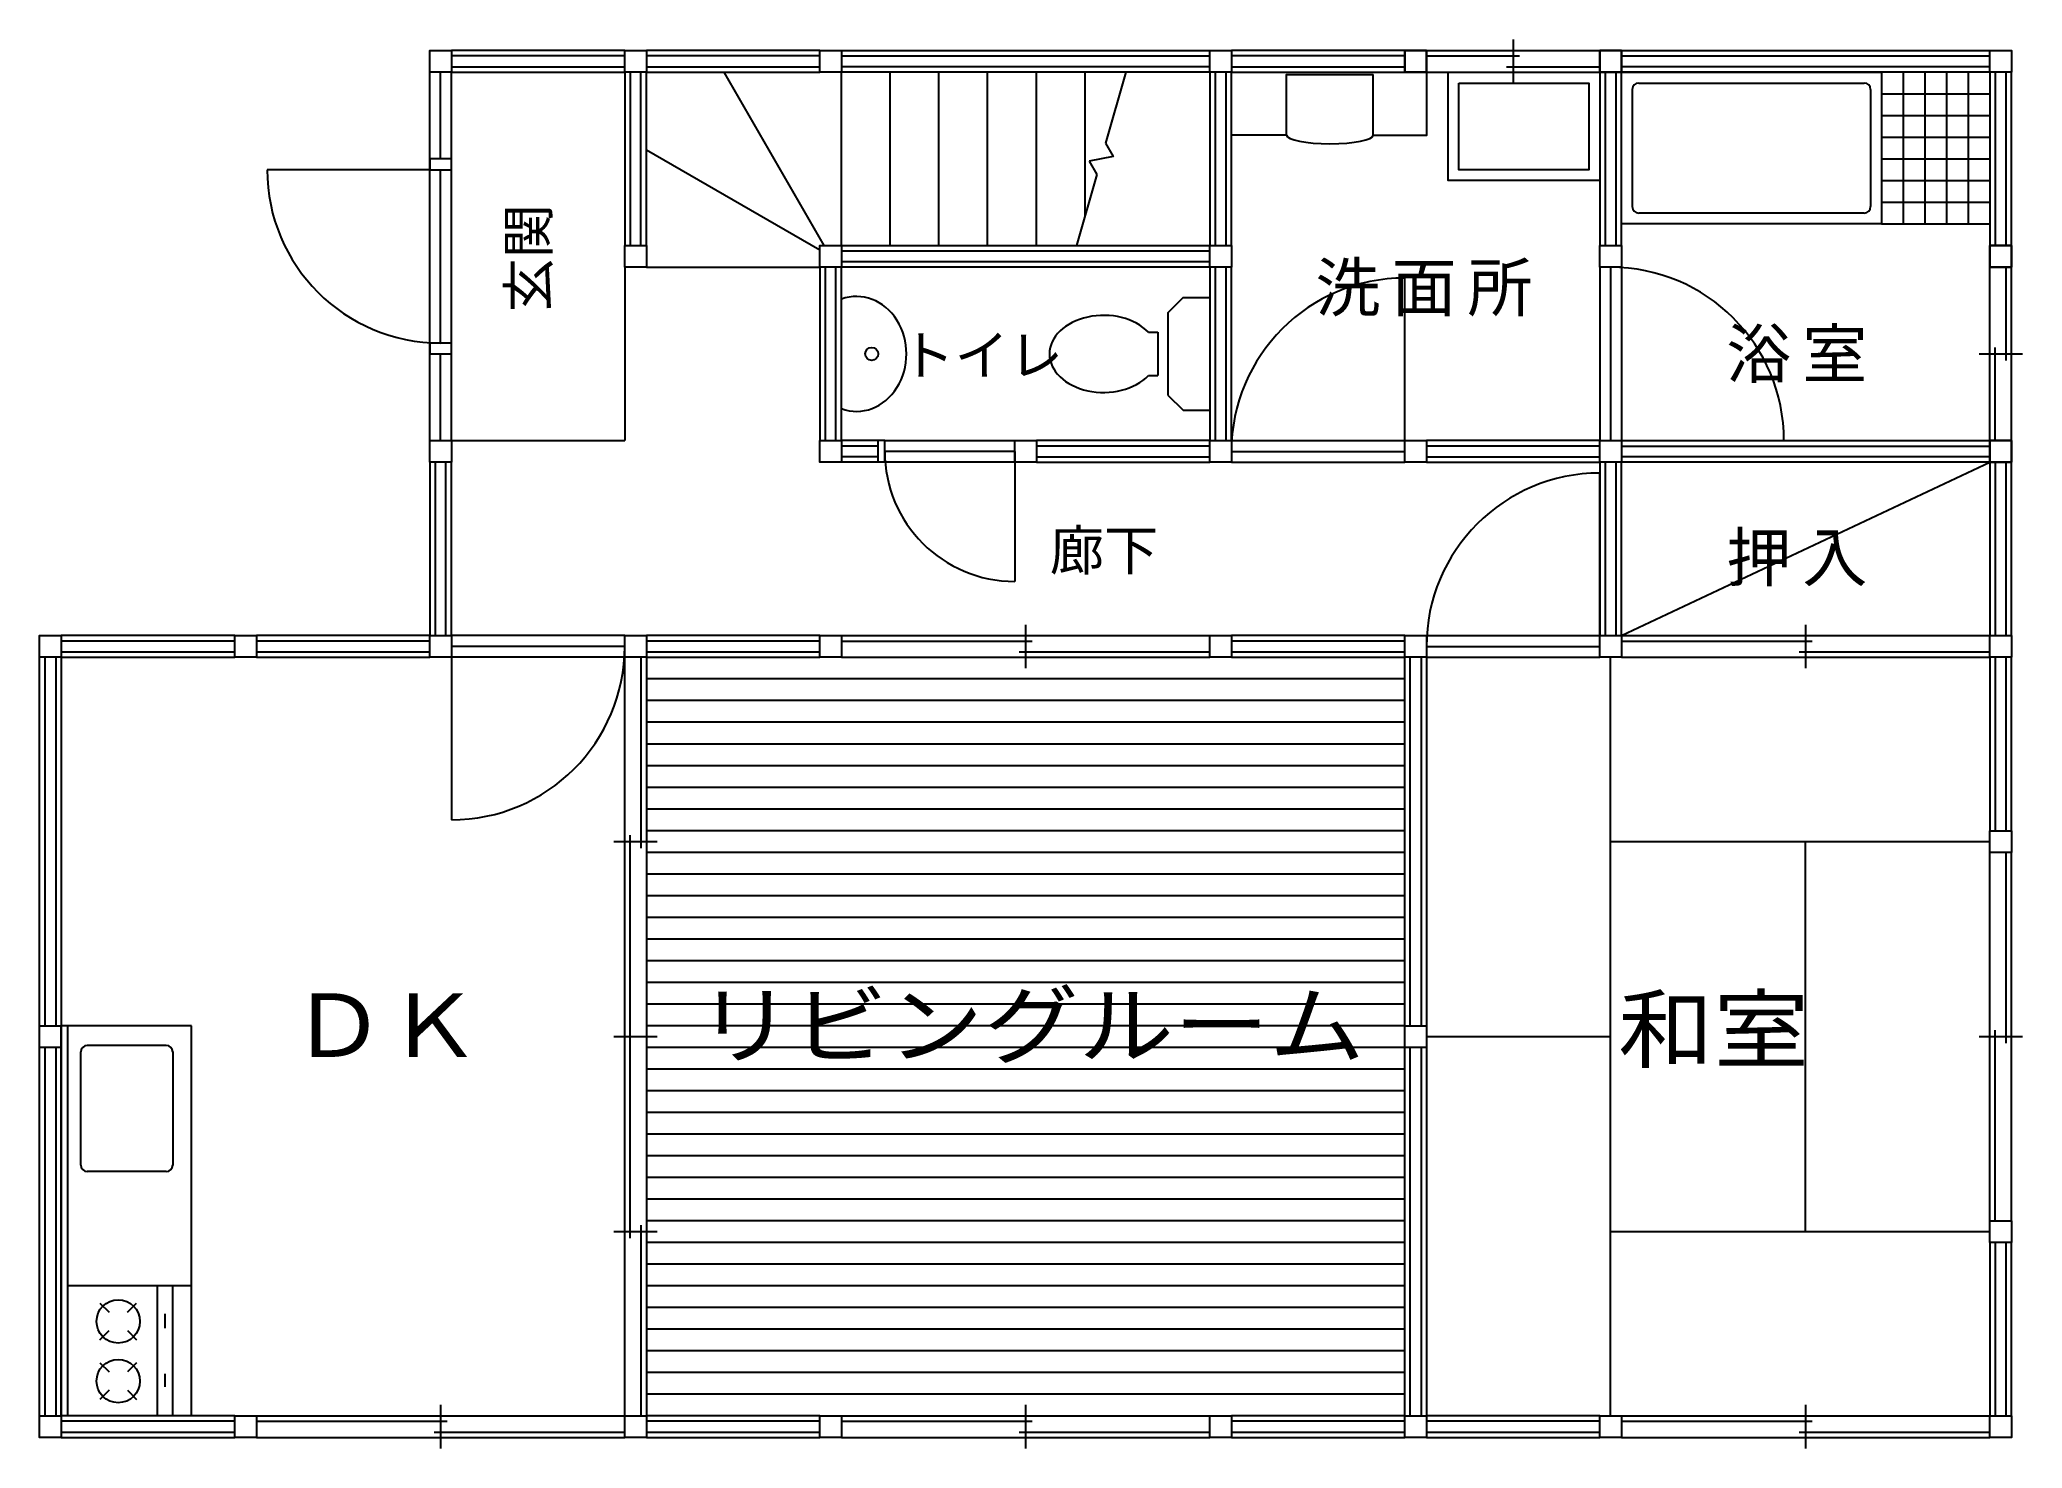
# Model space of a CAD drawing. Units: millimetres at full size, sheet at 1:100. Extents: x -5000 to 4150, y -6100 to 400.
import ezdxf
from ezdxf.enums import TextEntityAlignment as Align

# ---------------------------------------------------------------- set-up
doc = ezdxf.new("R2010")
doc.units = ezdxf.units.MM
doc.header["$LTSCALE"] = 100
doc.layers.add('0-0', color=7, linetype='Continuous')
doc.styles.add('ＭＳ ゴシック', font='')
doc.styles.get('ＭＳ ゴシック').set_extended_font_data('MS Gothic')

msp = doc.modelspace()

# ---------------------------------------------------------------- linework, layer by layer
at = {"layer": '0-0'}
for p, q in [((1800, 400), (1800, 200)), ((-3200, 350), (-3100, 350)), ((-3100, 350), (-3100, 250)), ((-2300, 350), (-3100, 350)), ((-2300, 325), (-3100, 325)), ((-3100, 275), (-2300, 275)), ((-1400, 350), (-2200, 350)), ((-1400, 325), (-2200, 325)), ((-2200, 275), (-1400, 275)), ((-1300, 350), (400, 350)), ((-1300, 325), (400, 325)), ((400, 275), (-1300, 275)), ((1300, 350), (500, 350)), ((1300, 325), (500, 325)), ((500, 275), (1300, 275)), ((2300, 350), (4000, 350)), ((2300, 325), (4000, 325)), ((4000, 275), (2300, 275)), ((-3100, 250), (-2300, 250)), ((-2300, 250), (-2300, -550)), ((-2200, 250), (-2300, 250)), ((-2275, 250), (-2275, -550)), ((-2225, -550), (-2225, 250)), ((-2200, -550), (-2200, 250)), ((-2200, 250), (-1400, 250)), ((400, 250), (-1300, 250)), ((400, 250), (400, -550)), ((425, 250), (425, -550)), ((475, -550), (475, 250)), ((500, -550), (500, 250)), ((500, 250), (1300, 250)), ((2200, 250), (2200, -550)), ((2225, 250), (2225, -550)), ((2275, -550), (2275, 250)), ((4000, 250), (2300, 250)), ((2300, -550), (2300, 250)), ((4000, 250), (4000, -550)), ((4025, 250), (4025, -550)), ((4075, -550), (4075, 250)), ((4100, -550), (4100, 250)), ((-156.2, -160.4), (-121.8, -222.1)), ((-1300, -550), (400, -550)), ((-1300, -575), (400, -575)), ((400, -625), (-1300, -625)), ((-1400, -650), (-1400, -1450)), ((-1375, -650), (-1375, -1450)), ((-1325, -1450), (-1325, -650)), ((400, -650), (-1300, -650)), ((-1300, -1450), (-1300, -650)), ((400, -650), (400, -1450)), ((425, -650), (425, -1450)), ((475, -1450), (475, -650)), ((500, -1450), (500, -650)), ((3950, -1050), (4150, -1050)), ((-3200, -1450), (-3100, -1450)), ((-3100, -1450), (-3100, -1550)), ((-1130, -1550), (-1130, -1450)), ((-1100, -1550), (-1100, -1450)), ((400, -1450), (-400, -1450)), ((2200, -1450), (1400, -1450)), ((2300, -1450), (4000, -1450)), ((-3200, -1550), (-3200, -2350)), ((-3175, -1550), (-3175, -2350)), ((-3125, -2350), (-3125, -1550)), ((-3100, -2350), (-3100, -1550)), ((-1130, -1475), (-1300, -1475)), ((-1130, -1525), (-1300, -1525)), ((400, -1475), (-400, -1475)), ((-400, -1525), (400, -1525)), ((-400, -1550), (400, -1550)), ((2200, -1475), (1400, -1475)), ((1400, -1525), (2200, -1525)), ((1400, -1550), (2200, -1550)), ((2200, -1550), (2200, -2350)), ((2225, -1550), (2225, -2350)), ((2275, -2350), (2275, -1550)), ((2300, -1475), (4000, -1475)), ((4000, -1525), (2300, -1525)), ((4000, -1550), (2300, -1550)), ((2300, -2350), (2300, -1550)), ((4000, -1550), (4000, -2350)), ((4025, -1550), (4025, -2350)), ((4075, -2350), (4075, -1550)), ((4100, -2350), (4100, -1550)), ((-4100, -2350), (-4900, -2350)), ((-4100, -2375), (-4900, -2375)), ((-3200, -2350), (-4000, -2350)), ((-3200, -2375), (-4000, -2375)), ((-1400, -2350), (-2200, -2350)), ((-1400, -2375), (-2200, -2375)), ((-450, -2300), (-450, -2500)), ((1300, -2350), (500, -2350)), ((1300, -2375), (500, -2375)), ((3150, -2300), (3150, -2500)), ((-5000, -4150), (-5000, -2450)), ((-4975, -4150), (-4975, -2450)), ((-4925, -2450), (-4925, -4150)), ((-4900, -2425), (-4100, -2425)), ((-4900, -2450), (-4100, -2450)), ((-4900, -2450), (-4900, -4150)), ((-4000, -2425), (-3200, -2425)), ((-4000, -2450), (-3200, -2450)), ((-2200, -2425), (-1400, -2425)), ((-2200, -2450), (-1400, -2450)), ((500, -2425), (1300, -2425)), ((500, -2450), (1300, -2450)), ((1300, -4150), (1300, -2450)), ((1325, -4150), (1325, -2450)), ((1375, -2450), (1375, -4150)), ((1400, -2450), (1400, -4150)), ((4000, -2450), (4000, -3250)), ((4025, -2450), (4025, -3250)), ((4075, -3250), (4075, -2450)), ((4100, -3250), (4100, -2450)), ((-2350, -3300), (-2150, -3300)), ((-2350, -4200), (-2150, -4200)), ((3950, -4200), (4150, -4200)), ((-5000, -5950), (-5000, -4250)), ((-4975, -5950), (-4975, -4250)), ((-4925, -4250), (-4925, -5950)), ((-4900, -4250), (-4900, -5950)), ((1300, -5950), (1300, -4250)), ((1325, -5950), (1325, -4250)), ((1375, -4250), (1375, -5950)), ((1400, -4250), (1400, -5950)), ((-2350, -5100), (-2150, -5100)), ((4000, -5150), (4000, -5950)), ((4025, -5150), (4025, -5950)), ((4075, -5950), (4075, -5150)), ((4100, -5950), (4100, -5150)), ((-3150, -5900), (-3150, -6100)), ((-450, -5900), (-450, -6100)), ((3150, -5900), (3150, -6100)), ((-4100, -5950), (-4900, -5950)), ((-4100, -5975), (-4900, -5975)), ((-4900, -6025), (-4100, -6025)), ((-1400, -5950), (-2200, -5950)), ((-1400, -5975), (-2200, -5975)), ((-2200, -6025), (-1400, -6025)), ((1300, -5950), (500, -5950)), ((1300, -5975), (500, -5975)), ((500, -6025), (1300, -6025)), ((2200, -5950), (1400, -5950)), ((2200, -5975), (1400, -5975)), ((1400, -6025), (2200, -6025)), ((-4900, -6050), (-4100, -6050)), ((-2200, -6050), (-1400, -6050)), ((500, -6050), (1300, -6050)), ((1400, -6050), (2200, -6050))]:
    msp.add_line(p, q, dxfattribs=at)
at = {"layer": '0-0', "color": 4}
for p, q in [((1400, 350), (2200, 350)), ((-3200, -1450), (-3200, 250)), ((-3100, -1450), (-3100, 250)), ((-1378.9, -550), (-1840.7, 250)), ((-1300, -550), (-1300, 250)), ((-1075, -550), (-1075, 250)), ((-850, -550), (-850, 250)), ((-625, -550), (-625, 250)), ((-400, -550), (-400, 250)), ((-175, -409.7), (-175, 250)), ((12.2, 250), (-80.8, -77.8)), ((1154.8, -40), (1154.8, 240)), ((1400, 250), (2200, 250)), ((1500, 250), (2200, 250)), ((2200, 250), (2200, -250)), ((2380, 200), (3420, 200)), ((3600, 250), (3600, -450)), ((3700, 250), (3700, -450)), ((3800, 250), (3800, -450)), ((3900, 250), (3900, -450)), ((2350, 170), (2350, -370)), ((3450, 170), (3450, -370)), ((3500, 150), (4000, 150)), ((3500, 50), (4000, 50)), ((754.8, -40), (500, -40)), ((3500, -50), (4000, -50)), ((-1400, -571.1), (-2200, -109.3)), ((3500, -150), (4000, -150)), ((-3200, -200), (-3950, -200)), ((-121.8, -222.1), (-214.8, -550)), ((3500, -250), (4000, -250)), ((3500, -350), (4000, -350)), ((3420, -400), (2380, -400)), ((3500, -450), (4000, -450)), ((-2300, -650), (-2300, -1450)), ((-2200, -650), (-1400, -650)), ((1300, -1450), (1300, -700)), ((2200, -650), (2200, -1450)), ((2300, -650), (2300, -1450)), ((4000, -1450), (4000, -650)), ((4100, -1450), (4100, -650)), ((277, -790), (400, -790)), ((400, -790), (400, -1310)), ((116.9, -950), (160, -950)), ((160, -950), (160, -1150)), ((116.9, -1150), (160, -1150)), ((-3100, -1450), (-2300, -1450)), ((-1100, -1450), (-500, -1450)), ((500, -1450), (1300, -1450)), ((2300, -1450), (3050, -1450)), ((-500, -1550), (-1100, -1550)), ((-500, -1500), (-500, -2100)), ((500, -1550), (1300, -1550)), ((2300, -2350), (4000, -1550)), ((2200, -2350), (2200, -1600)), ((-2300, -2350), (-3100, -2350)), ((-1300, -2350), (400, -2350)), ((1400, -2350), (2200, -2350)), ((2300, -2350), (4000, -2350)), ((-2300, -2450), (-3100, -2450)), ((-3100, -2450), (-3100, -3200)), ((-2300, -5950), (-2300, -2450)), ((-2200, -2450), (-2200, -5950)), ((-1300, -2450), (400, -2450)), ((1400, -2450), (2200, -2450)), ((2250, -5950), (2250, -2450)), ((2300, -2450), (4000, -2450)), ((1300, -2550), (-2200, -2550)), ((1300, -2650), (-2200, -2650)), ((1300, -2750), (-2200, -2750)), ((1300, -2850), (-2200, -2850)), ((1300, -2950), (-2200, -2950)), ((1300, -3050), (-2200, -3050)), ((1300, -3150), (-2200, -3150)), ((1300, -3250), (-2200, -3250)), ((1300, -3350), (-2200, -3350)), ((2250, -3300), (4000, -3300)), ((3150, -5100), (3150, -3300)), ((4000, -5050), (4000, -3350)), ((4100, -5050), (4100, -3350)), ((1300, -3450), (-2200, -3450)), ((1300, -3550), (-2200, -3550)), ((1300, -3650), (-2200, -3650)), ((1300, -3750), (-2200, -3750)), ((1300, -3850), (-2200, -3850)), ((1300, -3950), (-2200, -3950)), ((1300, -4050), (-2200, -4050)), ((-4300, -4150), (-4900, -4150)), ((-4870, -5950), (-4870, -4150)), ((-4300, -5950), (-4300, -4150)), ((1300, -4150), (-2200, -4150)), ((1400, -4200), (2250, -4200)), ((-4810.2, -4792.7), (-4810.2, -4271.1)), ((-4415.7, -4241.1), (-4780.2, -4241.1)), ((-4385.7, -4271.1), (-4385.7, -4792.7)), ((1300, -4250), (-2200, -4250)), ((1300, -4350), (-2200, -4350)), ((1300, -4450), (-2200, -4450)), ((1300, -4550), (-2200, -4550)), ((1300, -4650), (-2200, -4650)), ((1300, -4750), (-2200, -4750)), ((-4415.7, -4822.7), (-4780.2, -4822.7)), ((1300, -4850), (-2200, -4850)), ((1300, -4950), (-2200, -4950)), ((1300, -5050), (-2200, -5050)), ((2250, -5100), (4000, -5100)), ((1300, -5150), (-2200, -5150)), ((1300, -5250), (-2200, -5250)), ((-4300, -5350), (-4870, -5350)), ((-4456.5, -5950), (-4456.5, -5350)), ((-4385.7, -5950), (-4385.7, -5350)), ((1300, -5350), (-2200, -5350)), ((-4722.1, -5429.6), (-4679.7, -5472)), ((-4594.8, -5472), (-4552.4, -5429.6)), ((-4421.6, -5480), (-4421.6, -5545.9)), ((1300, -5450), (-2200, -5450)), ((-4722.1, -5599.3), (-4679.7, -5556.9)), ((-4594.8, -5556.9), (-4552.4, -5599.3)), ((1300, -5550), (-2200, -5550)), ((1300, -5650), (-2200, -5650)), ((-4722.1, -5704.7), (-4679.7, -5747.1)), ((-4552.4, -5704.7), (-4594.8, -5747.1)), ((-4421.6, -5755.6), (-4421.6, -5815.6)), ((1300, -5750), (-2200, -5750)), ((-4679.7, -5832), (-4722.1, -5874.4)), ((-4594.8, -5832), (-4552.4, -5874.4)), ((1300, -5850), (-2200, -5850)), ((-4000, -5950), (-2300, -5950)), ((-1300, -5950), (400, -5950)), ((2300, -5950), (4000, -5950)), ((-4000, -6050), (-2300, -6050)), ((-1300, -6050), (400, -6050)), ((2300, -6050), (4000, -6050))]:
    msp.add_line(p, q, dxfattribs=at)
at = {"layer": '0-0', "color": 2}
for p, q in [((1400, 325), (1830, 325)), ((1770, 275), (2200, 275)), ((-3150, -150), (-3150, 250)), ((-3150, -1000), (-3150, -200)), ((-3150, -1000), (-3150, -200)), ((2250, -650), (2250, -1450)), ((4075, -1080), (4075, -650)), ((-3150, -1450), (-3150, -1050)), ((-3150, -1450), (-3150, -1050)), ((4025, -1450), (4025, -1020)), ((-500, -1500), (-1100, -1500)), ((500, -1500), (1300, -1500)), ((-1300, -2375), (-420, -2375)), ((2300, -2375), (3180, -2375)), ((-2300, -2400), (-3100, -2400)), ((-2225, -2450), (-2225, -3330)), ((-480, -2425), (400, -2425)), ((1400, -2400), (2200, -2400)), ((3120, -2425), (4000, -2425)), ((4075, -4230), (4075, -3350)), ((4025, -5050), (4025, -4170)), ((-2225, -5070), (-2225, -5950)), ((-4000, -5975), (-3120, -5975)), ((-3180, -6025), (-2300, -6025)), ((-1300, -5975), (-420, -5975)), ((-480, -6025), (400, -6025)), ((2300, -5975), (3180, -5975)), ((3120, -6025), (4000, -6025))]:
    msp.add_line(p, q, dxfattribs=at)
at = {"layer": '0-0', "color": 3}
msp.add_line((-1300, -1302.4), (-1300, -797.6), dxfattribs=at)
at = {"layer": '0-0'}
for points in [[(-3100, 250), (-3200, 250), (-3200, 350)], [(-2300, 250), (-2300, 350), (-2200, 350), (-2200, 250)], [(-3100, -1550), (-3200, -1550), (-3200, -1450)], [(-1100, -1450), (-1130, -1450), (-1300, -1450)], [(-1100, -1550), (-1130, -1550), (-1300, -1550)]]:
    msp.add_lwpolyline(points, dxfattribs=at)
for points in [[(-3200, 250), (-3200, 350), (-3100, 350), (-3100, 250)], [(-2300, 250), (-2300, 350), (-2200, 350), (-2200, 250)], [(-2300, 250), (-2300, 350), (-2200, 350), (-2200, 250)], [(-1400, 250), (-1400, 350), (-1300, 350), (-1300, 250)], [(-1400, 250), (-1400, 350), (-1300, 350), (-1300, 250)], [(400, 250), (400, 350), (500, 350), (500, 250)], [(500, 250), (400, 250), (400, 350), (500, 350)], [(400, 250), (400, 350), (500, 350), (500, 250)], [(1300, 250), (1300, 350), (1400, 350), (1400, 250)], [(1300, 350), (1300, 250), (1400, 250), (1400, 350)], [(2200, 250), (2200, 350), (2300, 350), (2300, 250)], [(2300, 250), (2200, 250), (2200, 350), (2300, 350)], [(2200, 350), (2200, 250), (2300, 250), (2300, 350)], [(4000, 250), (4000, 350), (4100, 350), (4100, 250)], [(4100, 250), (4000, 250), (4000, 350), (4100, 350)], [(-3200, -200), (-3100, -200), (-3100, -150), (-3200, -150)], [(-2200, -650), (-2300, -650), (-2300, -550), (-2200, -550)], [(-1400, -650), (-1400, -550), (-1300, -550), (-1300, -650)], [(-1300, -650), (-1400, -650), (-1400, -550), (-1300, -550)], [(400, -650), (400, -550), (500, -550), (500, -650)], [(500, -650), (400, -650), (400, -550), (500, -550)], [(500, -650), (400, -650), (400, -550), (500, -550)], [(2300, -650), (2200, -650), (2200, -550), (2300, -550)], [(2200, -550), (2300, -550), (2300, -650), (2200, -650)], [(4100, -650), (4000, -650), (4000, -550), (4100, -550)], [(4000, -650), (4100, -650), (4100, -550), (4000, -550)], [(-3200, -1050), (-3100, -1050), (-3100, -1000), (-3200, -1000)], [(-3100, -1550), (-3200, -1550), (-3200, -1450), (-3100, -1450)], [(-1300, -1550), (-1400, -1550), (-1400, -1450), (-1300, -1450)], [(-1300, -1450), (-1300, -1550), (-1400, -1550), (-1400, -1450)], [(-500, -1550), (-500, -1450), (-400, -1450), (-400, -1550)], [(-400, -1450), (-400, -1550), (-500, -1550), (-500, -1450)], [(500, -1550), (400, -1550), (400, -1450), (500, -1450)], [(400, -1550), (400, -1450), (500, -1450), (500, -1550)], [(400, -1550), (400, -1450), (500, -1450), (500, -1550)], [(1300, -1550), (1300, -1450), (1400, -1450), (1400, -1550)], [(1300, -1550), (1300, -1450), (1400, -1450), (1400, -1550)], [(2200, -1550), (2200, -1450), (2300, -1450), (2300, -1550)], [(2300, -1550), (2200, -1550), (2200, -1450), (2300, -1450)], [(2200, -1550), (2200, -1450), (2300, -1450), (2300, -1550)], [(2200, -1450), (2300, -1450), (2300, -1550), (2200, -1550)], [(4000, -1550), (4000, -1450), (4100, -1450), (4100, -1550)], [(4100, -1550), (4000, -1550), (4000, -1450), (4100, -1450)], [(4000, -1550), (4100, -1550), (4100, -1450), (4000, -1450)], [(-5000, -2450), (-5000, -2350), (-4900, -2350), (-4900, -2450)], [(-4900, -2450), (-5000, -2450), (-5000, -2350), (-4900, -2350)], [(-4100, -2450), (-4100, -2350), (-4000, -2350), (-4000, -2450)], [(-4100, -2450), (-4100, -2350), (-4000, -2350), (-4000, -2450)], [(-3200, -2450), (-3200, -2350), (-3100, -2350), (-3100, -2450)], [(-3100, -2450), (-3200, -2450), (-3200, -2350), (-3100, -2350)], [(-3100, -2350), (-3100, -2450), (-3200, -2450), (-3200, -2350)], [(-2300, -2450), (-2300, -2350), (-2200, -2350), (-2200, -2450)], [(-2200, -2450), (-2300, -2450), (-2300, -2350), (-2200, -2350)], [(-2200, -2350), (-2200, -2450), (-2300, -2450), (-2300, -2350)], [(-1400, -2450), (-1400, -2350), (-1300, -2350), (-1300, -2450)], [(-1400, -2450), (-1400, -2350), (-1300, -2350), (-1300, -2450)], [(400, -2450), (400, -2350), (500, -2350), (500, -2450)], [(400, -2450), (400, -2350), (500, -2350), (500, -2450)], [(1400, -2450), (1300, -2450), (1300, -2350), (1400, -2350)], [(1300, -2450), (1300, -2350), (1400, -2350), (1400, -2450)], [(1300, -2450), (1300, -2350), (1400, -2350), (1400, -2450)], [(2300, -2450), (2200, -2450), (2200, -2350), (2300, -2350)], [(2200, -2450), (2200, -2350), (2300, -2350), (2300, -2450)], [(2200, -2450), (2200, -2350), (2300, -2350), (2300, -2450)], [(4100, -2450), (4000, -2450), (4000, -2350), (4100, -2350)], [(4100, -2450), (4000, -2450), (4000, -2350), (4100, -2350)], [(4000, -2450), (4000, -2350), (4100, -2350), (4100, -2450)], [(4100, -3350), (4000, -3350), (4000, -3250), (4100, -3250)], [(4100, -3350), (4000, -3350), (4000, -3250), (4100, -3250)], [(-4900, -4250), (-5000, -4250), (-5000, -4150), (-4900, -4150)], [(-4900, -4250), (-5000, -4250), (-5000, -4150), (-4900, -4150)], [(1400, -4250), (1300, -4250), (1300, -4150), (1400, -4150)], [(1400, -4250), (1300, -4250), (1300, -4150), (1400, -4150)], [(4100, -5150), (4000, -5150), (4000, -5050), (4100, -5050)], [(4100, -5150), (4000, -5150), (4000, -5050), (4100, -5050)], [(-5000, -6050), (-5000, -5950), (-4900, -5950), (-4900, -6050)], [(-4900, -6050), (-5000, -6050), (-5000, -5950), (-4900, -5950)], [(-4100, -6050), (-4100, -5950), (-4000, -5950), (-4000, -6050)], [(-4100, -6050), (-4100, -5950), (-4000, -5950), (-4000, -6050)], [(-2300, -6050), (-2300, -5950), (-2200, -5950), (-2200, -6050)], [(-2300, -6050), (-2300, -5950), (-2200, -5950), (-2200, -6050)], [(-2200, -6050), (-2300, -6050), (-2300, -5950), (-2200, -5950)], [(-1400, -6050), (-1400, -5950), (-1300, -5950), (-1300, -6050)], [(-1400, -6050), (-1400, -5950), (-1300, -5950), (-1300, -6050)], [(400, -6050), (400, -5950), (500, -5950), (500, -6050)], [(400, -6050), (400, -5950), (500, -5950), (500, -6050)], [(1400, -6050), (1300, -6050), (1300, -5950), (1400, -5950)], [(1300, -6050), (1300, -5950), (1400, -5950), (1400, -6050)], [(1300, -6050), (1300, -5950), (1400, -5950), (1400, -6050)], [(2200, -6050), (2200, -5950), (2300, -5950), (2300, -6050)], [(2200, -6050), (2200, -5950), (2300, -5950), (2300, -6050)], [(4100, -6050), (4000, -6050), (4000, -5950), (4100, -5950)], [(4000, -6050), (4000, -5950), (4100, -5950), (4100, -6050)]]:
    msp.add_lwpolyline(points, close=True, dxfattribs=at)
at = {"layer": '0-0', "color": 4}
for points in [[(754.8, -40), (754.8, 240), (1154.8, 240)], [(1154.8, -40), (1402.2, -40), (1402.2, 250)], [(2200, -250), (1500, -250), (1500, 250)], [(-80.8, -77.8), (-46.4, -139.6), (-156.2, -160.4)], [(277, -790), (207, -860), (207, -1240)], [(207, -1240), (277, -1310), (400, -1310)], [(-4300, -5950), (-4900, -5950), (-4900, -4150)]]:
    msp.add_lwpolyline(points, dxfattribs=at)
for points in [[(1550, 200), (2150, 200), (2150, -200), (1550, -200)], [(2300, -450), (2300, 250), (3500, 250), (3500, -450)]]:
    msp.add_lwpolyline(points, close=True, dxfattribs=at)
at = {"layer": '0-0', "color": 2}
msp.add_lwpolyline([(-2275, -5130), (-2275, -4200), (-2275, -3270)], dxfattribs=at)
at = {"layer": '0-0', "color": 3}
msp.add_circle((-1160, -1050), 30, dxfattribs=at)
at = {"layer": '0-0', "color": 4}
for centre in [(-4637.3, -5514.4), (-4637.3, -5789.5)]:
    msp.add_circle(centre, 100, dxfattribs=at)
for centre, radius, start, end in [((2380, 170), 30, 90, 180), ((3420, 170), 30, 0, 90), ((-3150, -200), 800, 180, 270), ((2380, -370), 30, 180, 270), ((3420, -370), 30, 270, 0), ((1300, -1500), 800, 90, 180), ((2250, -1450), 800, 0, 90), ((-500, -1500), 600, 180, 270), ((2200, -2400), 800, 90, 180), ((-3100, -2400), 800, 270, 0), ((-4780.2, -4271.1), 30, 90, 180), ((-4415.7, -4271.1), 30, 0, 90), ((-4780.2, -4792.7), 30, 180, 270), ((-4415.7, -4792.7), 30, 270, 0)]:
    msp.add_arc(centre, radius, start, end, dxfattribs=at)
for centre, major_axis, ratio, start_param, end_param in [((954.8, -40), (200, 0), 0.2, 3.141593, 6.283185), ((-90, -1050), (250, 0), 0.712, 0.595979, 5.687206)]:
    msp.add_ellipse(centre, major_axis=major_axis, ratio=ratio, start_param=start_param, end_param=end_param, dxfattribs=at)
at = {"layer": '0-0', "color": 3}
msp.add_ellipse((-1230, -1050), major_axis=(0, 265), ratio=0.8679, start_param=2.83234, end_param=6.592439, dxfattribs=at)

# ---------------------------------------------------------------- texts
at = {"layer": '0-0', "color": 4, "style": 'ＭＳ ゴシック'}
msp.add_text('玄関', height=183.3, rotation=90, dxfattribs=at).set_placement((-2597.9, -858.2), align=Align.BOTTOM_LEFT)
for s, p in [('トイレ', (-1027.5, -1202.9)), ('廊下', (-338.1, -2103))]:
    msp.add_text(s, height=183.3, dxfattribs=at).set_placement(p, align=Align.BOTTOM_LEFT)
at = {"layer": '0-0', "style": 'ＭＳ ゴシック', "width": 1.1}
for s, p in [('ＤＫ', (-3842.8, -4382)), ('リビングルーム', (-1966, -4382)), ('和室', (2285.6, -4401.2))]:
    msp.add_text(s, height=293.3, dxfattribs=at).set_placement(p, align=Align.BOTTOM_LEFT)
at = {"layer": '0-0', "char_height": 219.9, "attachment_point": 7, "style": 'ＭＳ ゴシック'}
for s, insert in [('\\T1.17;洗面所', (887.6, -877.4)), ('\\T1.17;浴室', (2783.6, -1183.8)), ('\\T1.17;押入', (2783.6, -2122.2))]:
    msp.add_mtext(s, dxfattribs=dict(at, insert=insert))

doc.saveas('drawing.dxf')
